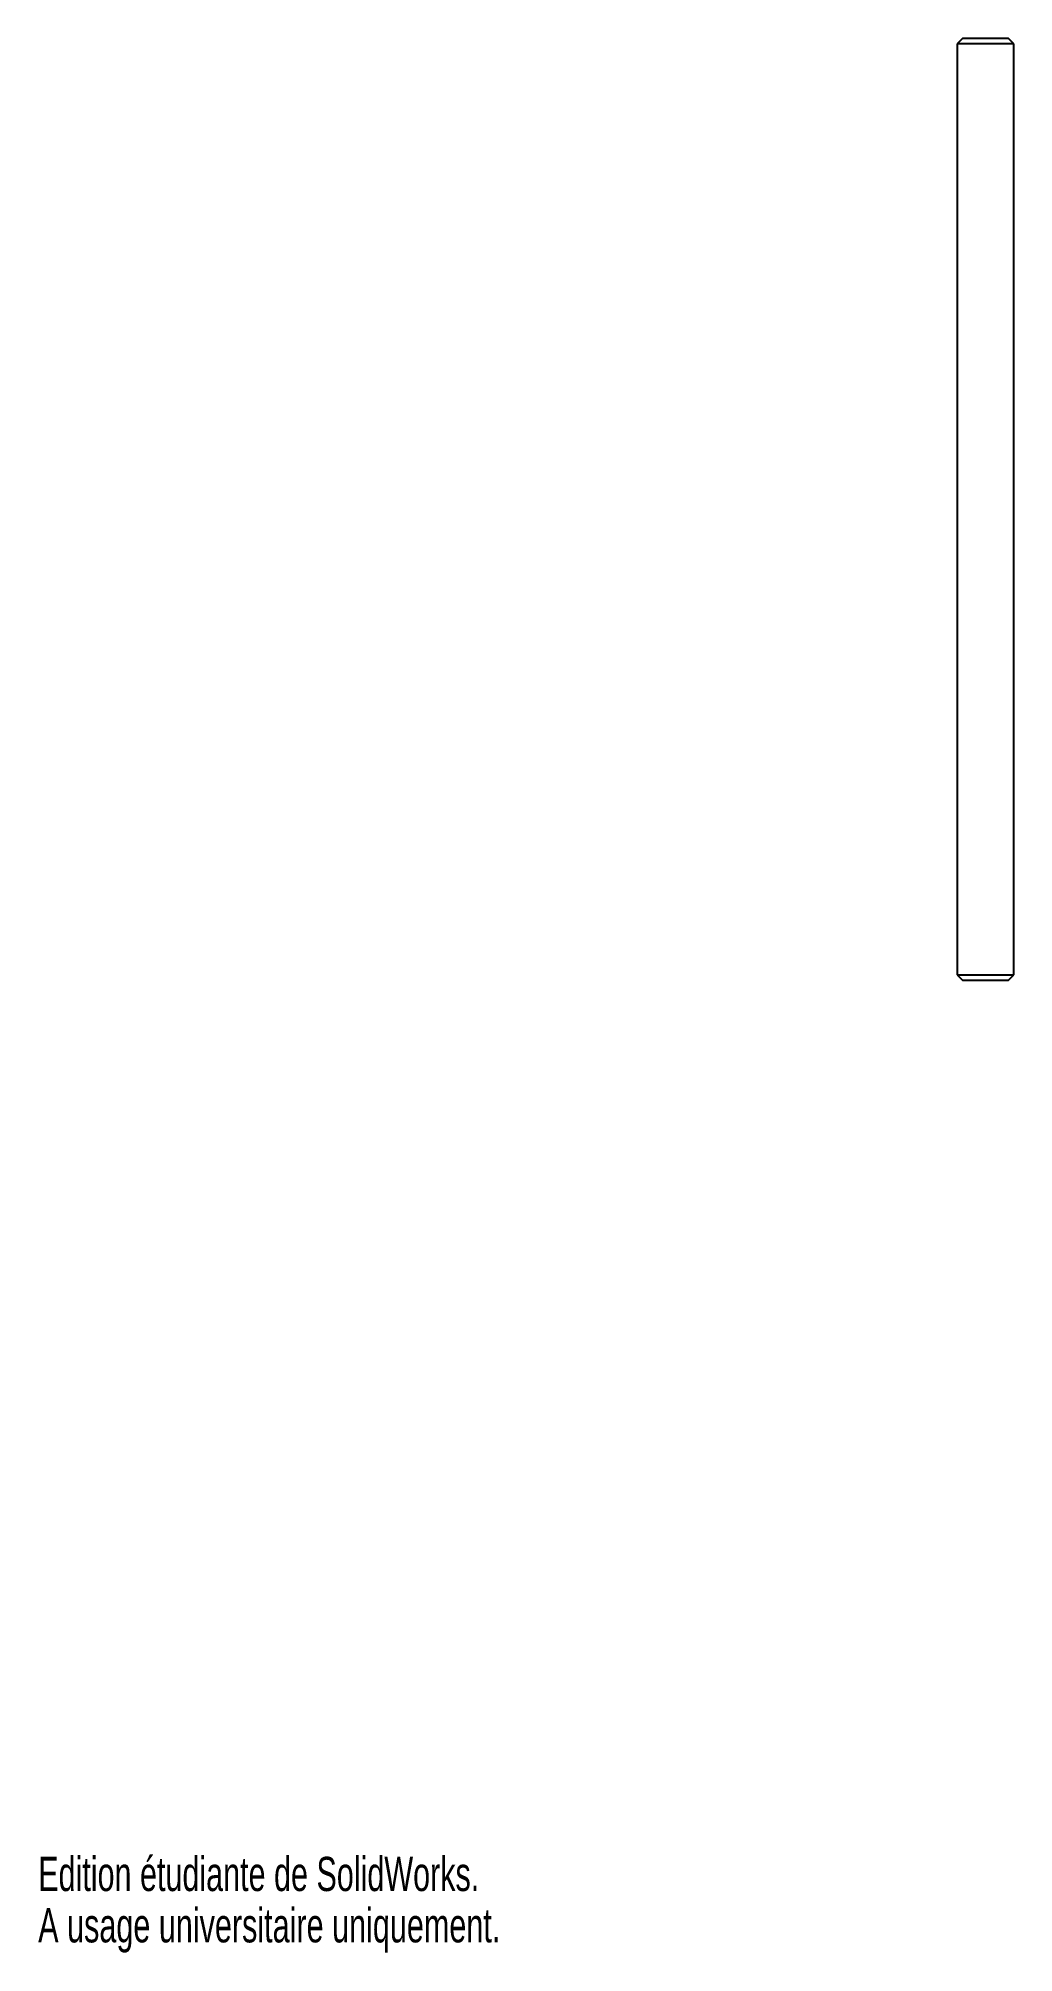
# Model space of a CAD drawing. Extents: x 0 to 104, y 0 to 203.
import ezdxf
from ezdxf.enums import TextEntityAlignment as Align

# ---------------------------------------------------------------- set-up
doc = ezdxf.new("R2010")
doc.units = 0
doc.layers.get('0').update_dxf_attribs({"linetype": 'CONTINUOUS'})

msp = doc.modelspace()

# ---------------------------------------------------------------- linework, layer by layer
at = {"color": 7, "linetype": 'CONTINUOUS'}
for p, q in [((98.22, 203.21), (97.62, 202.61)), ((97.62, 202.61), (97.62, 103.81)), ((103.62, 202.61), (97.62, 202.61)), ((98.22, 203.21), (103.02, 203.21)), ((103.62, 202.61), (103.02, 203.21)), ((103.62, 103.81), (103.62, 202.61)), ((97.62, 103.81), (98.22, 103.21)), ((97.62, 103.81), (103.62, 103.81)), ((103.02, 103.21), (103.62, 103.81)), ((103.02, 103.21), (98.22, 103.21))]:
    msp.add_line(p, q, dxfattribs=at)

# ---------------------------------------------------------------- texts
for s, width, p in [('Edition étudiante de SolidWorks.', 0.667188, (0, 5.45)), ('A usage universitaire uniquement.', 0.668182, (0, 0))]:
    msp.add_text(s, height=3.633, dxfattribs=dict(at, width=width)).set_placement(p, align=Align.BOTTOM_LEFT)

doc.saveas('drawing.dxf')
